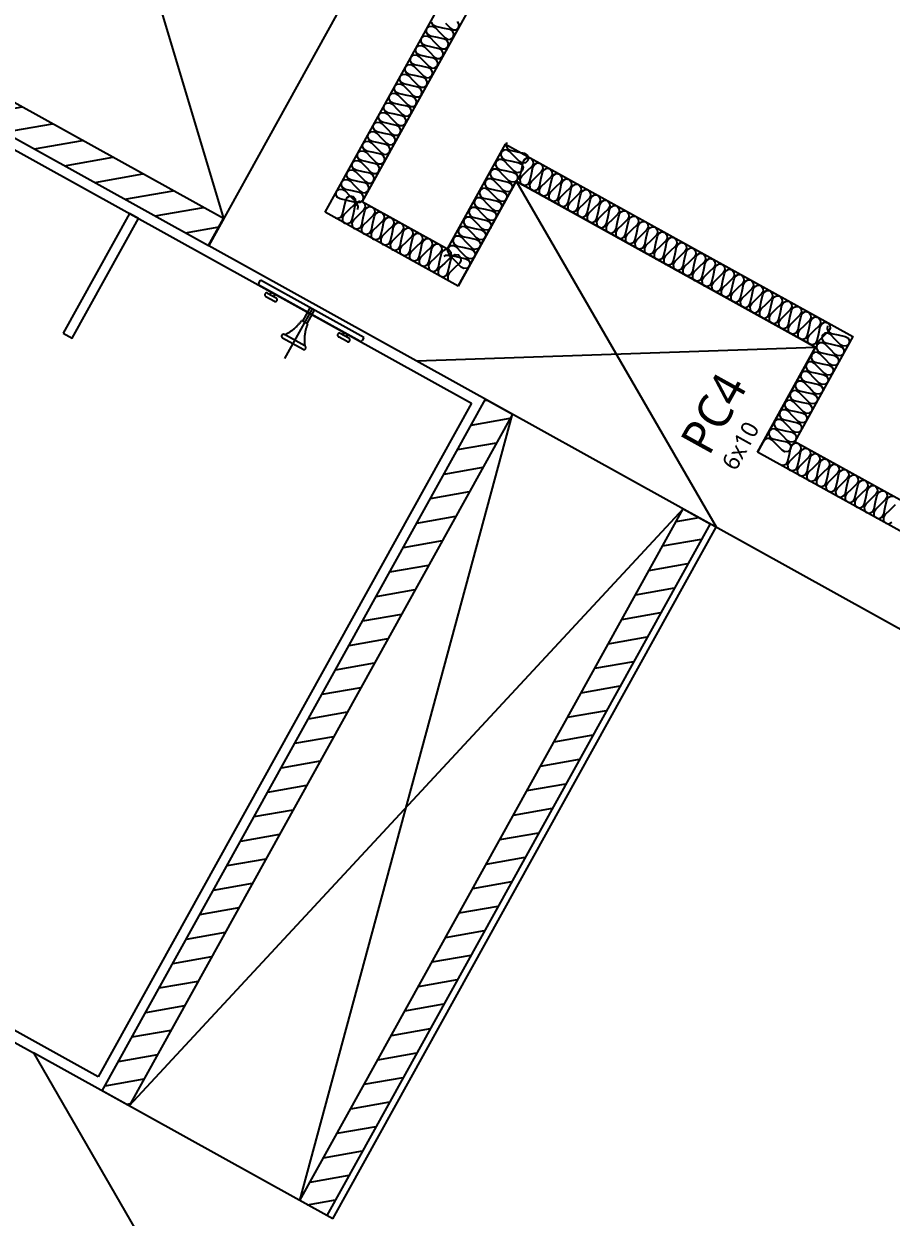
# Model space of a CAD drawing. Header units: millimetres. Extents: x -21000 to 567700, y 435000 to 850800.
# Drawn here: x 278795 to 281329, y 610499 to 613984 of the extents above; entities that cross this region are included whole.
import ezdxf
from ezdxf.xclip import XClip

# ---------------------------------------------------------------- set-up
doc = ezdxf.new("R2010")
doc.units = ezdxf.units.MM
doc.header["$LTSCALE"] = 700
doc.header["$XCLIPFRAME"] = 2
for name, pattern in [('AB_Pbase$0$12$0$HIDDEN', [0.375, 0.25, -0.125]), ('AB_Pbase$0$HID', [2.3, 1.5, -0.8]), ('AB_Pbase$0$HIDDEN1', [0.375, 0.25, -0.125]), ('AB_Pbase$0$PHANTOM2', [1.25, 0.625, -0.125, 0.125, -0.125, 0.125, -0.125])]:
    doc.linetypes.add(name, pattern=pattern)
doc.layers.get('0').update_dxf_attribs({"color": 2})
for name, color, linetype in [('AB_Pbase$0$01-F-사우나 시설', 6, 'AB_Pbase$0$12$0$HIDDEN'), ('AB_Pbase$0$FIN', 6, 'Continuous'), ('AB_Pbase$0$HAT-BR', 5, 'Continuous'), ('AB_Pbase$0$I-EWAI_FL_WALL', 3, 'Continuous'), ('AB_Pbase$0$INS', 8, 'Continuous'), ('AB_Pbase$0$void', 1, 'AB_Pbase$0$HID'), ('AB_Pbase$0$WAL', 3, 'Continuous')]:
    doc.layers.add(name, color=color, linetype=linetype)
doc.layers.add('AB_Pbase$0$CON-106-B2F$0$DEFPOINT', color=247, linetype='Continuous', plot=False)
doc.styles.add('AB_Pbase$0$CON-106-B2F$0$맑은고딕', font='malgun.ttf')

# ---------------------------------------------------------------- blocks, each defined once
blk = doc.blocks.new('AB_Pbase$0$WRE')
at = {"layer": 'AB_Pbase$0$01-F-사우나 시설', "color": 5, "linetype": 'AB_Pbase$0$HIDDEN1', "ltscale": 100}
for p, q in [((9430, 4911.3), (9430, 5246.3)), ((9435, 5251.3), (9445, 5251.3)), ((9445, 4906.3), (9445, 5251.3)), ((9411, 5214.8), (9411, 5185.8)), ((9422, 5214.8), (9422, 5185.8)), ((9422, 5206.3), (9430, 5206.3)), ((9422, 5194.3), (9430, 5194.3)), ((9329, 5112.8), (9329, 5044.8)), ((9340, 5044.8), (9340, 5112.8)), ((9400, 5068.8), (9400, 5088.8)), ((9445, 5085.8), (9400, 5085.8)), ((9445, 5071.8), (9400, 5071.8)), ((9411, 4942.8), (9411, 4971.8)), ((9422, 4942.8), (9422, 4971.8)), ((9422, 4963.3), (9430, 4963.3)), ((9422, 4951.3), (9430, 4951.3)), ((9445, 4906.3), (9435, 4906.3))]:
    blk.add_line(p, q, dxfattribs=at)
at = {"layer": 'AB_Pbase$0$01-F-사우나 시설', "color": 1, "linetype": 'AB_Pbase$0$PHANTOM2', "ltscale": 2}
blk.add_line((9445, 5078.8), (9279, 5078.8), dxfattribs=at)
at = {"layer": 'AB_Pbase$0$01-F-사우나 시설', "color": 5, "linetype": 'AB_Pbase$0$HIDDEN1', "ltscale": 100}
for centre, radius, start, end in [((9435, 5246.3), 5, 90, 180), ((9416.5, 5214.8), 5.5, 0, 180), ((9416.5, 5185.8), 5.5, 180, 0), ((9334.5, 5113.3), 5.52, 355.0231, 184.9769), ((9414.1, 5211.2), 123.2, 232.9889, 263.4083), ((9414.1, 4946.5), 123.2, 96.5917, 127.0111), ((9334.5, 5044.3), 5.52, 175.0231, 4.9769), ((9416.5, 4971.8), 5.5, 0, 180), ((9416.5, 4942.8), 5.5, 180, 0), ((9435, 4911.3), 5, 180, 270)]:
    blk.add_arc(centre, radius, start, end, dxfattribs=at)
blk = doc.blocks.new('AB_Pbase$0$CON-106-B2F')
for p, q in [((-11000, -8890), (-11000, -10920)), ((-7245, -10225), (-8690, -10225)), ((-8690, -10225), (-8690, -14480)), ((-8440, -10920), (-8440, -10475)), ((-8440, -10475), (-6995, -10475)), ((-11000, -11920), (-11000, -10920)), ((-8090, -10920), (-8440, -10920)), ((-8090, -11920), (-8090, -10920)), ((-8440, -14230), (-8440, -11920)), ((-8440, -11920), (-8090, -11920))]:
    blk.add_line(p, q)
at = {"layer": 'AB_Pbase$0$CON-106-B2F$0$DEFPOINT', "color": 190}
for p, q in [((-11000, -10920), (-11600, -11920)), ((-8690, -10920), (-8090, -11920)), ((-8090, -10920), (-8690, -11920))]:
    blk.add_line(p, q, dxfattribs=at)
at = {"layer": 'AB_Pbase$0$CON-106-B2F$0$DEFPOINT', "color": 6, "style": 'AB_Pbase$0$CON-106-B2F$0$맑은고딕'}
for s, height, p in [('PC4', 100, (-8521, -11802.6)), ('6x10', 50, (-8521, -11892.1))]:
    blk.add_text(s, height=height, rotation=360, dxfattribs=at).set_placement(p)
blk = doc.blocks.new('AB_Pbase$0$CON-106-B1F')
blk.add_blockref('AB_Pbase$0$CON-106-B2F', (0, 0))
blk = doc.blocks.new('AB_Pbase$0$지하1층 동골조')
at = {"rotation": 60.99999813646934}
blk.add_blockref('AB_Pbase$0$CON-106-B1F', (127660.4, -14071), dxfattribs=at)
blk = doc.blocks.new('AB_Pbase')
at = {"layer": 'AB_Pbase$0$HAT-BR'}
h = blk.add_hatch(dxfattribs=at)
h.set_pattern_fill('ANSI31', color=256, scale=20, angle=145)
h.paths.add_polyline_path([(235929.4, 604527.6), (236063.8, 604661.9), (238153, 602571.6), (240063.6, 606018.4), (240229.8, 605926.3), (238280.5, 602409.7), (237010.4, 601140.3), (237826.9, 600323.4), (237692.5, 600189.1), (236741.7, 601140.4), (238029, 602427)])
h.paths.add_polyline_path([(238632.8, 599517.1), (232550.1, 593437.5), (232684.4, 593303.2), (238767.1, 599382.7)])
h.paths.add_polyline_path([(239573, 598576.4), (244422.5, 593724.3), (238339.7, 587644.8), (238205.4, 587779.2), (244153.8, 593724.4), (239438.6, 598442)])
h.paths.add_polyline_path([(253366.3, 576146.8), (254890.9, 574621.3), (254756.5, 574487), (253231.9, 576012.5)], flags=17)
h.paths.add_polyline_path([(246954.3, 581883.1), (245525.6, 580455.2), (245391.3, 580589.5), (246820, 582017.5)])
h.paths.add_polyline_path([(247173.6, 582371), (252407.6, 587602.2), (252541.9, 587467.8), (247308, 582236.6)])
h.paths.add_polyline_path([(260580.1, 582120.7), (261142.4, 583135.1), (260976.2, 583227.2), (260414, 582212.8)], flags=17)
h.paths.add_polyline_path([(263886.9, 576046.1), (264234.4, 575698.5), (264194.3, 575658.4), (265114.4, 575148.5), (265206.5, 575314.6)])
edge = h.paths.add_edge_path()
edge.add_line((263638.9, 581842.7), (261303.6, 583137.2))
edge.add_line((261303.6, 583137.2), (261395.8, 583303.3))
edge.add_line((261395.8, 583303.3), (265930.7, 580789.6))
edge.add_line((265930.7, 580789.6), (269809.1, 587786.6))
edge.add_line((269809.1, 587786.6), (269975.3, 587694.4))
edge.add_line((269975.3, 587694.4), (266096.8, 580697.5))
edge.add_line((266096.8, 580697.5), (266534.1, 580455.1))
edge.add_line((266534.1, 580455.1), (266442, 580288.9))
edge.add_line((266442, 580288.9), (263805.1, 581750.6))
edge.add_line((263638.9, 581842.7), (262485.1, 579761.3))
edge.add_line((263805.1, 581750.6), (261405.4, 577421.6))
edge.add_line((262393, 579595.1), (259935.3, 580957.4))
edge.add_line((262485.1, 579761.3), (259861.3, 581215.7))
edge.add_line((262393, 579595.1), (261239.3, 577513.7))
edge.add_line((259861.3, 581215.7), (259168.1, 579965.2))
edge.add_line((259334.3, 579873.1), (259168.1, 579965.2))
edge.add_line((259935.3, 580957.4), (259334.3, 579873.1))
edge.add_line((261239.3, 577513.7), (258615.4, 578968.1))
edge.add_line((258615.4, 578968.1), (258523.3, 578802))
edge.add_line((258523.3, 578802), (263739.4, 575910.6))
edge.add_line((263739.4, 575910.6), (263879.2, 576050.4))
edge.add_line((263879.2, 576050.4), (261405.4, 577421.6))
edge = h.paths.add_edge_path()
edge.add_line((273761.7, 610263.5), (273411.9, 610457.4))
edge.add_line((273411.9, 610457.4), (273281, 610221.2))
edge.add_line((273281, 610221.2), (271837.9, 611021.2))
edge.add_line((271837.9, 611021.2), (270579.8, 608751.5))
edge.add_line((270579.8, 608751.5), (267899.1, 610237.5))
edge.add_line((267899.1, 610237.5), (268345.1, 611042.1))
edge.add_line((268345.1, 611042.1), (267907.8, 611284.5))
edge.add_line((267907.8, 611284.5), (267461.8, 610479.9))
edge.add_line((267461.8, 610479.9), (264676.1, 612024))
edge.add_line((264676.1, 612024), (266867.4, 615977.3))
edge.add_line((266867.4, 615977.3), (266701.3, 616069.4))
edge.add_line((266701.3, 616069.4), (265295.3, 613533))
edge.add_line((265295.3, 613533), (264945.5, 613726.9))
edge.add_line((264945.5, 613726.9), (264853.4, 613560.7))
edge.add_line((264853.4, 613560.7), (265203.2, 613366.8))
edge.add_line((265203.2, 613366.8), (264417.8, 611949.9))
edge.add_line((264417.8, 611949.9), (276229.5, 605402.6))
edge.add_line((276229.5, 605402.6), (278088.8, 608756.8))
edge.add_line((278088.8, 608756.8), (278565.5, 608492.5))
edge.add_line((278565.5, 608492.5), (278798.2, 608912.4))
edge.add_line((278798.2, 608912.4), (278719.4, 608956))
edge.add_line((278719.4, 608956), (278578.9, 608702.3))
edge.add_line((278578.9, 608702.3), (278093.4, 608971.4))
edge.add_line((278093.4, 608971.4), (278825.5, 610292.1))
edge.add_line((278825.5, 610292.1), (278746.8, 610335.7))
edge.add_line((278746.8, 610335.7), (278092.3, 609155))
edge.add_line((278092.3, 609155), (277414.5, 609530.7))
edge.add_line((277414.5, 609530.7), (277370.8, 609452))
edge.add_line((277370.8, 609452), (278048.7, 609076.3))
edge.add_line((278048.7, 609076.3), (276155.5, 605660.9))
edge.add_line((276155.5, 605660.9), (275027.2, 606286.3))
edge.add_line((275027.2, 606286.3), (275473.2, 607090.9))
edge.add_line((275473.2, 607090.9), (275394.5, 607134.6))
edge.add_line((275394.5, 607134.6), (274948.5, 606329.9))
edge.add_line((274948.5, 606329.9), (274668.6, 606485.1))
edge.add_line((274668.6, 606485.1), (275114.6, 607289.7))
edge.add_line((275114.6, 607289.7), (275035.9, 607333.3))
edge.add_line((275035.9, 607333.3), (274589.9, 606528.7))
edge.add_line((274589.9, 606528.7), (270746, 608659.4))
edge.add_line((270746, 608659.4), (271911.9, 610762.9))
edge.add_line((271911.9, 610762.9), (273538.7, 609861.1))
edge.add_line((273538.7, 609861.1), (273766.6, 610272.2))
h.paths.add_polyline_path([(249823.9, 630123.9), (248214.6, 631015.9), (248122.5, 630849.7), (249731.8, 629957.7)])
h.paths.add_polyline_path([(264448.6, 621462.8), (264706.6, 621319.7), (264798.7, 621485.9), (263959.1, 621951.3), (263866.9, 621785.1), (264282.4, 621554.9), (263271.6, 619731.3), (263437.7, 619639.2)])
h.paths.add_polyline_path([(269499.6, 619034.5), (268660, 619499.9), (268567.9, 619333.7), (269048.9, 619067.1), (267972.6, 617125.4), (268138.8, 617033.3), (269215.1, 618975), (269407.5, 618868.3)])
h.paths.add_polyline_path([(278950.9, 618872.1), (277573.4, 619635.6), (275440.2, 615787.3), (272265.3, 617547.2), (272173.2, 617381), (274499.7, 616091.4), (273527.6, 614337.8), (273693.8, 614245.7), (274665.9, 615999.3), (276004, 615257.5), (276166.4, 615550.5), (275676.7, 615822), (277647.4, 619377.4), (278858.8, 618705.9)])
h.paths.add_polyline_path([(271683.5, 616497.6), (271517.4, 616589.7), (270492, 614739.9), (270658.2, 614647.8)])
h.paths.add_polyline_path([(266121, 619581), (265095.6, 617731.2), (264929.4, 617823.3), (265954.8, 619673.1)])
h.paths.add_polyline_path([(264405.1, 617124.9), (264497.2, 617291.1), (264296.1, 617402.6), (264203.9, 617236.4)])
edge = h.paths.add_edge_path()
edge.add_line((261140, 623342.4), (261232.1, 623508.6))
edge.add_line((261232.1, 623508.6), (257484.4, 625586))
edge.add_line((257484.4, 625586), (257392.3, 625419.8))
edge.add_line((257392.3, 625419.8), (258756.7, 624663.5))
edge.add_line((258756.7, 624663.5), (257030.8, 621549.9))
edge.add_line((257030.8, 621549.9), (255666.4, 622306.2))
edge.add_line((255666.4, 622306.2), (255622.7, 622227.5))
edge.add_line((255622.7, 622227.5), (256987.1, 621471.2))
edge.add_line((256987.1, 621471.2), (256735, 621016.4))
edge.add_line((256735, 621016.4), (256813.8, 620972.7))
edge.add_line((256813.8, 620972.7), (258835.4, 624619.9))
edge.add_line((258835.4, 624619.9), (261140, 623342.4))
h.paths.add_polyline_path([(252295.3, 623557.4), (252251.7, 623478.7), (252800.5, 623174.5), (252844.1, 623253.2)], flags=17)
h.paths.add_polyline_path([(278024, 614023.5), (278741.6, 615317.9), (277798.7, 613617.1), (277877.5, 613573.4), (278119.7, 614010.5), (279335.4, 613336.6), (279379.1, 613415.3), (278163.4, 614089.2), (278820.3, 615274.3), (278741.6, 615317.9)])
h.paths.add_polyline_path([(276999.8, 611990.1), (277047.9, 611963.4), (276926.7, 611744.8), (276799.9, 611815.1), (277163.5, 612471), (277242.2, 612427.4)], flags=17)
h.paths.add_polyline_path([(275349.5, 612653.4), (275456.1, 612845.8), (275766.5, 612673.7), (275659.8, 612481.3)], flags=17)
h.paths.add_polyline_path([(274915.1, 612859.8), (274748.9, 612952), (274506.5, 612514.6), (274672.7, 612422.5)], flags=17)
h.paths.add_polyline_path([(279024.5, 610867.8), (280144.5, 612888.1), (280223.2, 612844.5), (279103.3, 610824.1)])
h.paths.add_polyline_path([(279601.8, 610547.8), (280721.7, 612568.2), (280800.4, 612524.5), (279680.5, 610504.2)])
edge = h.paths.add_edge_path()
edge.add_line((268115.9, 579441.1), (268710.6, 579111.4))
edge.add_line((268710.6, 579111.4), (268676.7, 579050.2))
edge.add_line((268676.7, 579050.2), (271436.1, 577520.6))
edge.add_line((271436.1, 577520.6), (271470, 577581.9))
edge.add_line((271470, 577581.9), (271528.2, 577686.8))
edge.add_line((271528.2, 577686.8), (268174.1, 579546.1))
edge.add_line((268174.1, 579546.1), (268115.9, 579441.1))
h.paths.add_polyline_path([(252546, 576288.4), (251117.3, 574860.5), (254615.6, 571360.4), (257807.1, 577118), (257640.9, 577210.2), (255736.8, 573775), (255682.7, 573829.2), (255548.3, 573694.9), (255641, 573602.1), (254521.2, 571582.1), (251315.3, 574789.7), (252680.4, 576154.1)])
h.paths.add_polyline_path([(254748.7, 622094.5), (254457.8, 621569.8), (254624, 621477.7), (254914.9, 622002.4)], flags=17)
h.paths.add_polyline_path([(260390.1, 620339.5), (260224, 620431.6), (261377.8, 622513.2), (261544, 622421.1)])
h.paths.add_polyline_path([(246694.2, 601788.4), (244262.8, 603136.2), (244354.9, 603302.4), (246786.3, 601954.6)])
h.paths.add_polyline_path([(264513.8, 616681.6), (263362.4, 614604.4), (263948.4, 614279.6), (263856.3, 614113.4), (262500.6, 614864.9), (262592.7, 615031.1), (263196.2, 614696.5), (264347.6, 616773.8)])
h.paths.add_polyline_path([(251505.8, 616203), (251413.7, 616036.9), (267384.3, 607184.2), (267476.4, 607350.4)])
h.paths.add_polyline_path([(271057.7, 605148), (274188.8, 603412.4), (272429, 600237.5), (270189.9, 601478.7), (270097.8, 601312.5), (274624, 598803.6), (274716.1, 598969.8), (272595.1, 600145.4), (274355, 603320.3), (277464.3, 601596.8), (270405.5, 588862.3), (265870.5, 591376.1), (265778.4, 591209.9), (270479.5, 588604), (277722.6, 601670.9), (271149.8, 605314.2)])
h.paths.add_polyline_path([(255481.8, 630440.5), (255389.7, 630274.4), (255792, 630051.4), (254296.4, 627353.1), (254375.1, 627309.5), (255870.8, 630007.7), (258726.4, 628424.8), (257230.8, 625726.6), (257396.9, 625634.5), (258984.7, 628498.9)])
h.paths.add_polyline_path([(252754.7, 624571.9), (253714.6, 626303.6), (253793.4, 626260), (252833.4, 624528.2)])
h.paths.add_polyline_path([(271454, 617733.9), (271546.1, 617900.1), (271143.9, 618123.1), (271051.8, 617956.9)])
h.paths.add_polyline_path([(274129.6, 612597.8), (274173.2, 612676.5), (272975, 613340.7), (272679.2, 612807.2), (272845.4, 612715.1), (273097.5, 613169.9)], flags=17)
h.paths.add_polyline_path([(261119, 615848), (261285.2, 615755.9), (262691.1, 618292.3), (262525, 618384.4)])
h.paths.add_polyline_path([(261302.7, 615746.2), (261210.6, 615580), (261503.6, 615417.6), (261595.7, 615583.7)], flags=17)
h.paths.add_polyline_path([(260779.6, 615235.7), (260945.8, 615143.6), (260407.7, 614172.8), (247559.5, 621294.6), (247428.3, 621367.4), (245110.6, 622652.1), (245202.7, 622818.3), (246042.3, 622352.9), (246488.4, 623157.5), (246654.5, 623065.4), (246208.5, 622260.8), (248062.7, 621233), (249400.8, 623646.9), (248952.5, 623895.4), (248996.2, 623974.1), (249984.5, 623426.3), (249940.9, 623347.5), (249479.5, 623603.3), (248141.4, 621189.3), (250017.5, 620149.4), (251359.6, 622570.7), (250948.5, 622798.5), (250988.1, 622869.9), (251939.3, 622342.7), (251895.6, 622264), (251434.3, 622519.7), (250096.2, 620105.8), (252811.9, 618600.4), (253257.9, 619405.1), (253336.6, 619361.5), (252890.6, 618556.8), (253257.9, 618353.2), (254159.7, 619980), (253792.3, 620183.6), (253676, 619973.7), (253597.3, 620017.3), (253905.1, 620572.7), (254071.3, 620480.6), (253971.9, 620301.3), (254627.9, 619937.7), (254535.8, 619771.5), (254238.4, 619936.4), (253336.7, 618309.6), (254613.6, 617601.7), (255607.5, 619394.7), (255773.6, 619302.6), (254779.8, 617509.6), (260333.6, 614431.1)])
h.paths.add_polyline_path([(251257.3, 624727.3), (251091.2, 624819.4), (250887.5, 624452.1), (248071, 626013.3), (247978.9, 625847.1), (247979.1, 625847), (246827.7, 623769.8), (246993.9, 623677.6), (248145.3, 625754.9), (251552, 623866.5), (251644.1, 624032.7), (251053.7, 624359.9)])
h.paths.add_polyline_path([(239278.8, 608614.4), (239444.9, 608522.3), (239503.1, 608627.2), (240058.5, 608319.4), (240150.6, 608485.5), (239595.2, 608793.4), (239937, 609410), (239416.6, 609698.5), (239373, 609619.7), (239727.2, 609423.4)], flags=17)
h.paths.add_polyline_path([(249096, 617321.6), (249188.1, 617487.8), (246328.1, 619073.1), (246196.9, 619145.8), (244727.6, 619960.3), (244635.4, 619794.1)])
h.paths.add_polyline_path([(244912.1, 609773.6), (245004.2, 609939.8), (238523.3, 613532.3), (235245.5, 607619), (234042, 606416.1), (235434.6, 605022.7), (235569, 605157.1), (234240, 606486.8), (235318, 607564.2), (236122.2, 609014.9), (238706.7, 607582.3), (238270.4, 606795.2), (238991.9, 606395.2), (239084, 606561.4), (238528.6, 606869.2), (239047.4, 607805.1), (238881.2, 607897.2), (238798.8, 607748.5), (238357.1, 607993.3), (239086.7, 609309.6), (239008, 609353.3), (238278.4, 608037), (236214.3, 609181.1), (238509.9, 613322.4), (242795.5, 610946.9), (241038.1, 607776.4), (241204.2, 607684.3), (242961.7, 610854.8)])
h.paths.add_polyline_path([(254770.9, 631457.8), (254937, 631365.6), (255145.7, 631742.1), (254979.5, 631834.2)])
h.paths.add_polyline_path([(254539.5, 630648.5), (254373.3, 630740.6), (254143, 630325.1), (253548.3, 630654.8), (253504.7, 630576.1), (254099.4, 630246.4), (253042.5, 628339.7), (251765.6, 629047.6), (252822.5, 630954.2), (252848.7, 630939.7), (252892.3, 631018.4), (252787.4, 631076.6), (251686.9, 629091.2), (250436.1, 629784.5), (250344, 629618.3), (251594.7, 628925), (250494.2, 626939.6), (250599.2, 626881.5), (250642.8, 626960.2), (250616.6, 626974.7), (251673.5, 628881.4), (252950.4, 628173.6), (251893.5, 626266.9), (251298.8, 626596.6), (251255.1, 626517.9), (251849.9, 626188.2), (251488.7, 625536.6), (251654.9, 625444.5)])
blk.add_lwpolyline([(280064.5, 613218.3), (280234.2, 613524.4), (281108.8, 613039.6), (280939.1, 612733.5)])
at = {"layer": 'AB_Pbase$0$FIN'}
for p, q in [((280484.6, 614729.1), (279784.1, 613465.2)), ((278131.4, 613969.7), (280103.7, 612876.4)), ((279784.1, 613465.2), (280033.3, 613327.1)), ((280103.7, 612876.5), (279012.9, 610908.6)), ((281047.9, 612764.7), (282998.3, 611683.5)), ((279698, 610494.5), (280817.9, 612514.8)), ((279012.9, 610908.6), (277040.6, 612001.8))]:
    blk.add_line(p, q, dxfattribs=at)
blk.add_lwpolyline([(280033.3, 613327.1), (280203, 613633.2), (281217.6, 613070.8), (281047.9, 612764.7)], dxfattribs=at)
at = {"layer": 'AB_Pbase$0$I-EWAI_FL_WALL', "color": 7}
blk.add_lwpolyline([(278910.5, 613080.5), (278936.7, 613065.9), (279130.7, 613415.8), (279104.4, 613430.3)], close=True, dxfattribs=at)
at = {"layer": 'AB_Pbase$0$INS'}
for points in [[(279771, 613441.6), (279772.4, 613450.9), (279768.1, 613459.6), (279760.5, 613463.9), (279740, 613468.3), (279719.6, 613472.8), (279712, 613477.1), (279707.3, 613485.1), (279708.7, 613494.4), (279715.8, 613500.5), (279725.5, 613501.6), (279733.2, 613497.3), (279747.8, 613482.3), (279762.4, 613467.4), (279770.1, 613463.1), (279779.4, 613463.5), (279786.5, 613469.6), (279787.9, 613478.8), (279783.7, 613487.6), (279776, 613491.9), (279755.6, 613496.3), (279735.2, 613500.8), (279727.5, 613505.1), (279722.8, 613513.1), (279724.3, 613522.4), (279731.3, 613528.5), (279741, 613529.5), (279748.7, 613525.3), (279763.3, 613510.3), (279777.9, 613495.4), (279785.6, 613491.1), (279794.9, 613491.4), (279802, 613497.6), (279803.5, 613506.8), (279799.2, 613515.6), (279791.5, 613519.9), (279771.1, 613524.3), (279750.7, 613528.8), (279743, 613533), (279738.3, 613541.1), (279739.8, 613550.4), (279746.8, 613556.5), (279756.6, 613557.5), (279764.3, 613553.3), (279778.8, 613538.3), (279793.4, 613523.4), (279801.1, 613519.1), (279810.4, 613519.4), (279817.5, 613525.6), (279819, 613534.8), (279814.7, 613543.6), (279807, 613547.9), (279786.6, 613552.3), (279766.2, 613556.8), (279758.5, 613561), (279753.8, 613569.1), (279755.3, 613578.4), (279762.4, 613584.5), (279772.1, 613585.5), (279779.8, 613581.3), (279794.3, 613566.3), (279808.9, 613551.4), (279816.6, 613547.1), (279826, 613547.4), (279833, 613553.6), (279834.5, 613562.8), (279830.2, 613571.6), (279822.5, 613575.9), (279802.1, 613580.3), (279781.7, 613584.7), (279774, 613589), (279769.3, 613597.1), (279770.8, 613606.3), (279777.9, 613612.5), (279787.6, 613613.5), (279795.3, 613609.2), (279809.9, 613594.3), (279824.4, 613579.4), (279832.1, 613575.1), (279841.5, 613575.4), (279848.5, 613581.5), (279850, 613590.8), (279845.7, 613599.6), (279838, 613603.8), (279817.6, 613608.3), (279797.2, 613612.7), (279789.5, 613617), (279784.9, 613625.1), (279786.3, 613634.3), (279793.4, 613640.5), (279803.1, 613641.5), (279810.8, 613637.2), (279825.4, 613622.3), (279840, 613607.3), (279847.7, 613603.1), (279857, 613603.4), (279864, 613609.5), (279865.5, 613618.8), (279861.2, 613627.6), (279853.5, 613631.8), (279833.1, 613636.3), (279812.7, 613640.7), (279805, 613645), (279800.4, 613653.1), (279801.8, 613662.3), (279808.9, 613668.5), (279818.6, 613669.5), (279826.3, 613665.2), (279840.9, 613650.3), (279855.5, 613635.3), (279863.2, 613631.1), (279872.5, 613631.4), (279879.6, 613637.5), (279881, 613646.8), (279876.7, 613655.5), (279869, 613659.8), (279848.6, 613664.3), (279828.2, 613668.7), (279820.5, 613673), (279815.9, 613681.1), (279817.3, 613690.3), (279824.4, 613696.4), (279834.1, 613697.5), (279841.8, 613693.2), (279856.4, 613678.3), (279871, 613663.3), (279878.7, 613659), (279888, 613659.4), (279895.1, 613665.5), (279896.5, 613674.8), (279892.3, 613683.5), (279884.6, 613687.8), (279864.2, 613692.3), (279843.8, 613696.7), (279836.1, 613701), (279831.4, 613709), (279832.9, 613718.3), (279839.9, 613724.4), (279849.6, 613725.5), (279857.3, 613721.2), (279871.9, 613706.2), (279886.5, 613691.3), (279894.2, 613687), (279903.5, 613687.4), (279910.6, 613693.5), (279912.1, 613702.7), (279907.8, 613711.5), (279900.1, 613715.8), (279879.7, 613720.2), (279859.3, 613724.7), (279851.6, 613729), (279846.9, 613737), (279848.4, 613746.3), (279855.4, 613752.4), (279865.2, 613753.4), (279872.8, 613749.2), (279887.4, 613734.2), (279902, 613719.3), (279909.7, 613715), (279919, 613715.3), (279926.1, 613721.5), (279927.6, 613730.7), (279923.3, 613739.5), (279915.6, 613743.8), (279895.2, 613748.2), (279874.8, 613752.7), (279867.1, 613756.9), (279862.4, 613765), (279863.9, 613774.3), (279871, 613780.4), (279880.7, 613781.4), (279888.4, 613777.2), (279902.9, 613762.2), (279917.5, 613747.3), (279925.2, 613743), (279934.5, 613743.3), (279941.6, 613749.5), (279943.1, 613758.7), (279938.8, 613767.5), (279931.1, 613771.8), (279910.7, 613776.2), (279890.3, 613780.7), (279882.6, 613784.9), (279877.9, 613793), (279879.4, 613802.3), (279886.5, 613808.4), (279896.2, 613809.4), (279903.9, 613805.2), (279918.5, 613790.2), (279933, 613775.3), (279940.7, 613771), (279950.1, 613771.3), (279957.1, 613777.5), (279958.6, 613786.7), (279954.3, 613795.5), (279946.6, 613799.8), (279926.2, 613804.2), (279905.8, 613808.7), (279898.1, 613812.9), (279893.4, 613821), (279894.9, 613830.2), (279902, 613836.4), (279911.7, 613837.4), (279919.4, 613833.1), (279934, 613818.2), (279948.6, 613803.3), (279956.3, 613799), (279965.6, 613799.3), (279972.6, 613805.5), (279974.1, 613814.7), (279969.8, 613823.5), (279962.1, 613827.7), (279941.7, 613832.2), (279921.3, 613836.6), (279913.6, 613840.9), (279909, 613849), (279910.4, 613858.2), (279917.5, 613864.4), (279927.2, 613865.4), (279934.9, 613861.1), (279949.5, 613846.2), (279964.1, 613831.2), (279971.8, 613827), (279981.1, 613827.3), (279988.2, 613833.4), (279989.6, 613842.7), (279985.3, 613851.5), (279977.6, 613855.7), (279957.2, 613860.2), (279936.8, 613864.6), (279929.1, 613868.9), (279924.5, 613877), (279925.9, 613886.2), (279933, 613892.4), (279942.7, 613893.4), (279950.4, 613889.1), (279965, 613874.2), (279979.6, 613859.2), (279987.3, 613855), (279996.6, 613855.3), (280003.7, 613861.4), (280005.1, 613870.7), (280000.9, 613879.5), (279993.2, 613883.7), (279972.8, 613888.2), (279952.4, 613892.6), (279944.7, 613896.9), (279940, 613905), (279941.5, 613914.2), (279948.5, 613920.4), (279958.2, 613921.4), (279965.9, 613917.1), (279980.5, 613902.2), (279995.1, 613887.2), (280002.8, 613883), (280012.1, 613883.3), (280019.2, 613889.4), (280020.7, 613898.7), (280016.4, 613907.4), (280008.7, 613911.7), (279988.3, 613916.2), (279967.9, 613920.6), (279960.2, 613924.9), (279955.5, 613932.9), (279957, 613942.2), (279964, 613948.3), (279973.7, 613949.4), (279981.4, 613945.1), (279996, 613930.1), (280010.6, 613915.2), (280018.3, 613910.9), (280027.6, 613911.3), (280034.7, 613917.4), (280036.2, 613926.7), (280031.9, 613935.4), (280024.2, 613939.7), (280003.8, 613944.1), (279983.4, 613948.6), (279975.7, 613952.9), (279971, 613960.9), (279972.5, 613970.2), (279979.6, 613976.3), (279989.3, 613977.3), (279997, 613973.1), (280011.5, 613958.1), (280026.1, 613943.2), (280033.8, 613938.9), (280043.1, 613939.2), (280050.2, 613945.4), (280051.7, 613954.6), (280047.4, 613963.4), (280039.7, 613967.7), (280019.3, 613972.1), (279998.9, 613976.6), (279991.2, 613980.8), (279986.5, 613988.9)], [(280027.1, 613986.1), (280041.6, 613971.2), (280049.3, 613966.9), (280058.7, 613967.2), (280065.7, 613973.4), (280067.2, 613982.6), (280062.9, 613991.4)], [(280205.8, 613637.5), (280204.3, 613628.2), (280208.6, 613619.5), (280216.3, 613615.2), (280236.7, 613610.7), (280257.1, 613606.3), (280264.8, 613602), (280269.5, 613594), (280268, 613584.7), (280261, 613578.6), (280251.2, 613577.5), (280243.5, 613581.8), (280229, 613596.8), (280214.4, 613611.7), (280206.7, 613616), (280197.4, 613615.6), (280190.3, 613609.5), (280188.8, 613600.3), (280193.1, 613591.5), (280200.8, 613587.2), (280221.2, 613582.8), (280241.6, 613578.3), (280249.3, 613574), (280254, 613566), (280252.5, 613556.7), (280245.4, 613550.6), (280235.7, 613549.6), (280228, 613553.8), (280213.4, 613568.8), (280198.9, 613583.7), (280191.2, 613588), (280181.8, 613587.7), (280174.8, 613581.5), (280173.3, 613572.3), (280177.6, 613563.5), (280185.3, 613559.2), (280205.7, 613554.8), (280226.1, 613550.3), (280233.8, 613546.1), (280238.5, 613538), (280237, 613528.7), (280229.9, 613522.6), (280220.2, 613521.6), (280212.5, 613525.8), (280197.9, 613540.8), (280183.4, 613555.7), (280175.7, 613560), (280166.3, 613559.7), (280159.3, 613553.5), (280157.8, 613544.3), (280162.1, 613535.5), (280169.8, 613531.2), (280190.2, 613526.8), (280210.6, 613522.3), (280218.3, 613518.1), (280222.9, 613510), (280221.5, 613500.7), (280214.4, 613494.6), (280204.7, 613493.6), (280197, 613497.8), (280182.4, 613512.8), (280167.8, 613527.7), (280160.1, 613532), (280150.8, 613531.7), (280143.8, 613525.5), (280142.3, 613516.3), (280146.6, 613507.5), (280154.3, 613503.2), (280174.7, 613498.8), (280195.1, 613494.3), (280202.8, 613490.1), (280207.4, 613482), (280206, 613472.8), (280198.9, 613466.6), (280189.2, 613465.6), (280181.5, 613469.9), (280166.9, 613484.8), (280152.3, 613499.7), (280144.6, 613504), (280135.3, 613503.7), (280128.2, 613497.5), (280126.8, 613488.3), (280131.1, 613479.5), (280138.7, 613475.3), (280159.2, 613470.8), (280179.6, 613466.4), (280187.2, 613462.1), (280191.9, 613454), (280190.5, 613444.8), (280183.4, 613438.6), (280173.7, 613437.6), (280166, 613441.9), (280151.4, 613456.8), (280136.8, 613471.8), (280129.1, 613476), (280119.8, 613475.7), (280112.7, 613469.6), (280111.3, 613460.3), (280115.5, 613451.5), (280123.2, 613447.3), (280143.6, 613442.8), (280164, 613438.4), (280171.7, 613434.1), (280176.4, 613426), (280174.9, 613416.8), (280167.9, 613410.6), (280158.2, 613409.6), (280150.5, 613413.9), (280135.9, 613428.8), (280121.3, 613443.8), (280113.6, 613448), (280104.3, 613447.7), (280097.2, 613441.6), (280095.7, 613432.3), (280100, 613423.5), (280107.7, 613419.3), (280128.1, 613414.8), (280148.5, 613410.4), (280156.2, 613406.1), (280160.9, 613398), (280159.4, 613388.8), (280152.4, 613382.6), (280142.6, 613381.6), (280134.9, 613385.9), (280120.4, 613400.8), (280105.8, 613415.8), (280098.1, 613420), (280088.8, 613419.7), (280081.7, 613413.6), (280080.2, 613404.3), (280084.5, 613395.6), (280092.2, 613391.3), (280112.6, 613386.8), (280133, 613382.4), (280140.7, 613378.1), (280145.4, 613370.1), (280143.9, 613360.8), (280136.8, 613354.7), (280127.1, 613353.6), (280119.4, 613357.9), (280104.9, 613372.9), (280090.3, 613387.8), (280082.6, 613392.1), (280073.2, 613391.7), (280066.2, 613385.6), (280064.7, 613376.3), (280069, 613367.6), (280076.7, 613363.3), (280097.1, 613358.9), (280117.5, 613354.4), (280125.2, 613350.1), (280129.9, 613342.1), (280128.4, 613332.8), (280121.3, 613326.7), (280111.6, 613325.7), (280103.9, 613329.9), (280089.3, 613344.9), (280074.8, 613359.8), (280067.1, 613364.1), (280057.7, 613363.8), (280050.7, 613357.6), (280049.2, 613348.4), (280053.5, 613339.6), (280061.2, 613335.3), (280081.6, 613330.9), (280102, 613326.4), (280109.7, 613322.2), (280114.3, 613314.1), (280112.9, 613304.8), (280105.8, 613298.7), (280096.1, 613297.7), (280088.4, 613301.9), (280073.8, 613316.9), (280059.2, 613331.8), (280051.5, 613336.1), (280042.2, 613335.8), (280035.2, 613329.6), (280033.7, 613320.4), (280038, 613311.6), (280045.7, 613307.3), (280066.1, 613302.9), (280086.5, 613298.4), (280094.2, 613294.2), (280098.8, 613286.1), (280097.4, 613276.8), (280090.3, 613270.7), (280080.6, 613269.7), (280072.9, 613273.9), (280058.3, 613288.9), (280043.7, 613303.8), (280036, 613308.1), (280026.7, 613307.8), (280022.9, 613304.4)], [(280237.8, 613530.9), (280241.5, 613532.7), (280245.8, 613540.4), (280250.3, 613560.8), (280254.7, 613581.2), (280259, 613588.9), (280267.1, 613593.6), (280276.3, 613592.1), (280282.4, 613585.1), (280283.5, 613575.3), (280279.2, 613567.7), (280264.3, 613553.1), (280249.3, 613538.5), (280245, 613530.8), (280245.4, 613521.5), (280251.5, 613514.4), (280260.8, 613512.9), (280269.5, 613517.2), (280273.8, 613524.9), (280278.2, 613545.3), (280282.7, 613565.7), (280287, 613573.4), (280295, 613578.1), (280304.3, 613576.6), (280310.4, 613569.5), (280311.5, 613559.8), (280307.2, 613552.1), (280292.2, 613537.6), (280277.3, 613523), (280273, 613515.3), (280273.4, 613506), (280279.5, 613498.9), (280288.7, 613497.4), (280297.5, 613501.7), (280301.8, 613509.4), (280306.2, 613529.8), (280310.7, 613550.2), (280315, 613557.9), (280323, 613562.6), (280332.3, 613561.1), (280338.4, 613554), (280339.4, 613544.3), (280335.2, 613536.6), (280320.2, 613522), (280305.3, 613507.5), (280301, 613499.8), (280301.3, 613490.4), (280307.5, 613483.4), (280316.7, 613481.9), (280325.5, 613486.2), (280329.8, 613493.9), (280334.2, 613514.3), (280338.7, 613534.7), (280342.9, 613542.4), (280351, 613547.1), (280360.3, 613545.6), (280366.4, 613538.5), (280367.4, 613528.8), (280363.2, 613521.1), (280348.2, 613506.5), (280333.3, 613491.9), (280329, 613484.2), (280329.3, 613474.9), (280335.5, 613467.9), (280344.7, 613466.4), (280353.5, 613470.7), (280357.8, 613478.4), (280362.2, 613498.8), (280366.7, 613519.2), (280370.9, 613526.9), (280379, 613531.5), (280388.3, 613530.1), (280394.4, 613523), (280395.4, 613513.3), (280391.2, 613505.6), (280376.2, 613491), (280361.3, 613476.4), (280357, 613468.7), (280357.3, 613459.4), (280363.5, 613452.3), (280372.7, 613450.9), (280381.5, 613455.2), (280385.8, 613462.9), (280390.2, 613483.3), (280394.6, 613503.7), (280398.9, 613511.4), (280407, 613516), (280416.2, 613514.6), (280422.4, 613507.5), (280423.4, 613497.8), (280419.1, 613490.1), (280404.2, 613475.5), (280389.3, 613460.9), (280385, 613453.2), (280385.3, 613443.9), (280391.4, 613436.8), (280400.7, 613435.4), (280409.5, 613439.6), (280413.7, 613447.3), (280418.2, 613467.7), (280422.6, 613488.1), (280426.9, 613495.8), (280435, 613500.5), (280444.2, 613499), (280450.4, 613492), (280451.4, 613482.3), (280447.1, 613474.6), (280432.2, 613460), (280417.2, 613445.4), (280413, 613437.7), (280413.3, 613428.4), (280419.4, 613421.3), (280428.7, 613419.8), (280437.5, 613424.1), (280441.7, 613431.8), (280446.2, 613452.2), (280450.6, 613472.6), (280454.9, 613480.3), (280463, 613485), (280472.2, 613483.5), (280478.4, 613476.5), (280479.4, 613466.8), (280475.1, 613459.1), (280460.2, 613444.5), (280445.2, 613429.9), (280441, 613422.2), (280441.3, 613412.9), (280447.4, 613405.8), (280456.7, 613404.3), (280465.4, 613408.6), (280469.7, 613416.3), (280474.2, 613436.7), (280478.6, 613457.1), (280482.9, 613464.8), (280491, 613469.5), (280500.2, 613468), (280506.3, 613460.9), (280507.4, 613451.2), (280503.1, 613443.5), (280488.2, 613429), (280473.2, 613414.4), (280468.9, 613406.7), (280469.3, 613397.4), (280475.4, 613390.3), (280484.7, 613388.8), (280493.4, 613393.1), (280497.7, 613400.8), (280502.2, 613421.2), (280506.6, 613441.6), (280510.9, 613449.3), (280518.9, 613454), (280528.2, 613452.5), (280534.3, 613445.4), (280535.4, 613435.7), (280531.1, 613428), (280516.1, 613413.4), (280501.2, 613398.9), (280496.9, 613391.2), (280497.3, 613381.8), (280503.4, 613374.8), (280512.6, 613373.3), (280521.4, 613377.6), (280525.7, 613385.3), (280530.1, 613405.7), (280534.6, 613426.1), (280538.9, 613433.8), (280546.9, 613438.5), (280556.2, 613437), (280562.3, 613429.9), (280563.3, 613420.2), (280559.1, 613412.5), (280544.1, 613397.9), (280529.2, 613383.3), (280524.9, 613375.6), (280525.2, 613366.3), (280531.4, 613359.3), (280540.6, 613357.8), (280549.4, 613362.1), (280553.7, 613369.8), (280558.1, 613390.2), (280562.6, 613410.6), (280566.8, 613418.3), (280574.9, 613422.9), (280584.2, 613421.5), (280590.3, 613414.4), (280591.3, 613404.7), (280587.1, 613397), (280572.1, 613382.4), (280557.2, 613367.8), (280552.9, 613360.1), (280553.2, 613350.8), (280559.4, 613343.7), (280568.6, 613342.3), (280577.4, 613346.6), (280581.7, 613354.3), (280586.1, 613374.7), (280590.6, 613395.1), (280594.8, 613402.8), (280602.9, 613407.4), (280612.2, 613406), (280618.3, 613398.9), (280619.3, 613389.2), (280615.1, 613381.5), (280600.1, 613366.9), (280585.2, 613352.3), (280580.9, 613344.6), (280581.2, 613335.3), (280587.4, 613328.2), (280596.6, 613326.8), (280605.4, 613331), (280609.7, 613338.7), (280614.1, 613359.1), (280618.6, 613379.5), (280622.8, 613387.2), (280630.9, 613391.9), (280640.1, 613390.4), (280646.3, 613383.4), (280647.3, 613373.7), (280643, 613366), (280628.1, 613351.4), (280613.2, 613336.8), (280608.9, 613329.1), (280609.2, 613319.8), (280615.4, 613312.7), (280624.6, 613311.3), (280633.4, 613315.5), (280637.6, 613323.2), (280642.1, 613343.6), (280646.5, 613364), (280650.8, 613371.7), (280658.9, 613376.4), (280668.1, 613374.9), (280674.3, 613367.9), (280675.3, 613358.2), (280671, 613350.5), (280656.1, 613335.9), (280641.1, 613321.3), (280636.9, 613313.6), (280637.2, 613304.3), (280643.3, 613297.2), (280652.6, 613295.7), (280661.4, 613300), (280665.6, 613307.7), (280670.1, 613328.1), (280674.5, 613348.5), (280678.8, 613356.2), (280686.9, 613360.9), (280696.1, 613359.4), (280702.3, 613352.4), (280703.3, 613342.6), (280699, 613334.9), (280684.1, 613320.4), (280669.1, 613305.8), (280664.9, 613298.1), (280665.2, 613288.8), (280671.3, 613281.7), (280680.6, 613280.2), (280689.4, 613284.5), (280693.6, 613292.2), (280698.1, 613312.6), (280702.5, 613333), (280706.8, 613340.7), (280714.9, 613345.4), (280724.1, 613343.9), (280730.3, 613336.8), (280731.3, 613327.1), (280727, 613319.4), (280712.1, 613304.8), (280697.1, 613290.3), (280692.9, 613282.6), (280693.2, 613273.2), (280699.3, 613266.2), (280708.6, 613264.7), (280717.3, 613269), (280721.6, 613276.7), (280726.1, 613297.1), (280730.5, 613317.5), (280734.8, 613325.2), (280742.8, 613329.9), (280752.1, 613328.4), (280758.2, 613321.3), (280759.3, 613311.6), (280755, 613303.9), (280740, 613289.3), (280725.1, 613274.7), (280720.8, 613267.1), (280721.2, 613257.7), (280727.3, 613250.7), (280736.6, 613249.2), (280745.3, 613253.5), (280749.6, 613261.2), (280754, 613281.6), (280758.5, 613302), (280762.8, 613309.7), (280770.8, 613314.3), (280780.1, 613312.9), (280786.2, 613305.8), (280787.2, 613296.1), (280783, 613288.4), (280768, 613273.8), (280753.1, 613259.2), (280748.8, 613251.5), (280749.1, 613242.2), (280755.3, 613235.1), (280764.5, 613233.7), (280773.3, 613238), (280777.6, 613245.7), (280782, 613266.1), (280786.5, 613286.5), (280790.7, 613294.2), (280798.8, 613298.8), (280808.1, 613297.4), (280814.2, 613290.3), (280815.2, 613280.6), (280811, 613272.9), (280796, 613258.3), (280781.1, 613243.7), (280776.8, 613236), (280777.1, 613226.7), (280783.3, 613219.6), (280792.5, 613218.2), (280801.3, 613222.4), (280805.6, 613230.1), (280810, 613250.5), (280814.5, 613270.9), (280818.7, 613278.6), (280826.8, 613283.3), (280836.1, 613281.8), (280842.2, 613274.8), (280843.2, 613265.1), (280839, 613257.4), (280824, 613242.8), (280809.1, 613228.2), (280804.8, 613220.5), (280805.1, 613211.2), (280811.3, 613204.1), (280820.5, 613202.7), (280829.3, 613206.9), (280833.6, 613214.6), (280838, 613235), (280842.5, 613255.4), (280846.7, 613263.1), (280854.8, 613267.8), (280864, 613266.3), (280870.2, 613259.3), (280871.2, 613249.6), (280866.9, 613241.9), (280852, 613227.3), (280837.1, 613212.7), (280832.8, 613205), (280833.1, 613195.7), (280839.3, 613188.6), (280848.5, 613187.1), (280857.3, 613191.4), (280861.5, 613199.1), (280866, 613219.5), (280870.4, 613239.9), (280874.7, 613247.6), (280882.8, 613252.3), (280892, 613250.8), (280898.2, 613243.8), (280899.2, 613234), (280894.9, 613226.3), (280880, 613211.8), (280865, 613197.2), (280860.8, 613189.5), (280861.1, 613180.2), (280867.2, 613173.1), (280876.5, 613171.6), (280885.3, 613175.9), (280889.5, 613183.6), (280894, 613204), (280898.4, 613224.4), (280902.7, 613232.1), (280910.8, 613236.8), (280920, 613235.3), (280926.2, 613228.2), (280927.2, 613218.5), (280922.9, 613210.8), (280908, 613196.2), (280893, 613181.7), (280888.8, 613174), (280889.1, 613164.6), (280895.2, 613157.6), (280904.5, 613156.1), (280913.3, 613160.4), (280917.5, 613168.1), (280922, 613188.5), (280926.4, 613208.9), (280930.7, 613216.6), (280938.8, 613221.3), (280948, 613219.8), (280954.2, 613212.7), (280955.2, 613203), (280950.9, 613195.3), (280936, 613180.7), (280921, 613166.2), (280916.8, 613158.5), (280917.1, 613149.1), (280923.2, 613142.1), (280932.5, 613140.6), (280941.2, 613144.9), (280945.5, 613152.6), (280950, 613173), (280954.4, 613193.4), (280958.7, 613201.1), (280966.7, 613205.7), (280976, 613204.3), (280982.1, 613197.2), (280983.2, 613187.5), (280978.9, 613179.8), (280964, 613165.2), (280949, 613150.6), (280944.7, 613142.9), (280945.1, 613133.6), (280951.2, 613126.6), (280960.5, 613125.1), (280969.2, 613129.4), (280973.5, 613137.1), (280977.9, 613157.5), (280982.4, 613177.9), (280986.7, 613185.6), (280994.7, 613190.2), (281004, 613188.8), (281010.1, 613181.7), (281011.1, 613172), (281006.9, 613164.3), (280991.9, 613149.7), (280977, 613135.1), (280972.7, 613127.4), (280973, 613118.1), (280979.2, 613111), (280988.4, 613109.6), (280997.2, 613113.9), (281001.5, 613121.5), (281005.9, 613142), (281010.4, 613162.4), (281014.6, 613170), (281022.7, 613174.7), (281032, 613173.3), (281038.1, 613166.2), (281039.1, 613156.5), (281034.9, 613148.8), (281019.9, 613134.2), (281005, 613119.6), (281000.7, 613111.9), (281001, 613102.6), (281007.2, 613095.5), (281016.4, 613094.1), (281025.2, 613098.3), (281029.5, 613106), (281033.9, 613126.4), (281038.4, 613146.8), (281042.6, 613154.5), (281050.7, 613159.2), (281060, 613157.7), (281066.1, 613150.7), (281067.1, 613141), (281062.9, 613133.3), (281047.9, 613118.7), (281033, 613104.1), (281028.7, 613096.4), (281029, 613087.1), (281035.2, 613080), (281044.4, 613078.5), (281053.2, 613082.8), (281057.5, 613090.5), (281061.9, 613110.9), (281066.4, 613131.3), (281070.6, 613139), (281078.7, 613143.7), (281087.9, 613142.2), (281094.1, 613135.2), (281095.1, 613125.4), (281090.8, 613117.7), (281075.9, 613103.2), (281061, 613088.6), (281056.7, 613080.9), (281057, 613071.6), (281063.2, 613064.5), (281072.4, 613063), (281081.2, 613067.3), (281085.4, 613075), (281089.9, 613095.4), (281094.3, 613115.8), (281098.6, 613123.5), (281106.7, 613128.2), (281115.9, 613126.7), (281122.1, 613119.6), (281123.1, 613109.9), (281118.8, 613102.2), (281103.9, 613087.7), (281088.9, 613073.1), (281084.7, 613065.4), (281085, 613056), (281091.1, 613049), (281100.4, 613047.5), (281109.2, 613051.8), (281113.4, 613059.5), (281117.9, 613079.9), (281122.3, 613100.3), (281126.6, 613108), (281134.7, 613112.7), (281143.9, 613111.2), (281150.1, 613104.1), (281151.1, 613094.4), (281146.8, 613086.7), (281131.9, 613072.1), (281116.9, 613057.6), (281112.7, 613049.9), (281112.8, 613046.8)], [(279704.6, 613417.8), (279713.8, 613416.4), (279722.6, 613420.6), (279726.9, 613428.3), (279731.3, 613448.7), (279735.8, 613469.1), (279740, 613476.8), (279748.1, 613481.5), (279757.3, 613480), (279763.5, 613473), (279764.5, 613463.3), (279760.2, 613455.6), (279745.3, 613441), (279730.4, 613426.4), (279726.1, 613418.7), (279726.4, 613409.4), (279732.6, 613402.3), (279741.8, 613400.8), (279750.6, 613405.1), (279754.8, 613412.8), (279759.3, 613433.2), (279763.7, 613453.6), (279768, 613461.3), (279776.1, 613466), (279785.3, 613464.5), (279791.5, 613457.5), (279792.5, 613447.7), (279788.2, 613440), (279773.3, 613425.5), (279758.3, 613410.9), (279754.1, 613403.2), (279754.4, 613393.9), (279760.5, 613386.8), (279769.8, 613385.3), (279778.6, 613389.6), (279782.8, 613397.3), (279787.3, 613417.7), (279791.7, 613438.1), (279796, 613445.8), (279804.1, 613450.5), (279813.3, 613449), (279819.5, 613441.9), (279820.5, 613432.2), (279816.2, 613424.5), (279801.3, 613409.9), (279786.3, 613395.4), (279782.1, 613387.7), (279782.4, 613378.3), (279788.5, 613371.3), (279797.8, 613369.8), (279806.6, 613374.1), (279810.8, 613381.8), (279815.3, 613402.2), (279819.7, 613422.6), (279824, 613430.3), (279832.1, 613435), (279841.3, 613433.5), (279847.5, 613426.4), (279848.5, 613416.7), (279844.2, 613409), (279829.3, 613394.4), (279814.3, 613379.8), (279810, 613372.2), (279810.4, 613362.8), (279816.5, 613355.8), (279825.8, 613354.3), (279834.5, 613358.6), (279838.8, 613366.3), (279843.3, 613386.7), (279847.7, 613407.1), (279852, 613414.8), (279860, 613419.4), (279869.3, 613418), (279875.4, 613410.9), (279876.5, 613401.2), (279872.2, 613393.5), (279857.2, 613378.9), (279842.3, 613364.3), (279838, 613356.6), (279838.4, 613347.3), (279844.5, 613340.2), (279853.8, 613338.8), (279862.5, 613343.1), (279866.8, 613350.8), (279871.2, 613371.2), (279875.7, 613391.6), (279880, 613399.3), (279888, 613403.9), (279897.3, 613402.5), (279903.4, 613395.4), (279904.4, 613385.7), (279900.2, 613378), (279885.2, 613363.4), (279870.3, 613348.8), (279866, 613341.1), (279866.3, 613331.8), (279872.5, 613324.7), (279881.7, 613323.3), (279890.5, 613327.5), (279894.8, 613335.2), (279899.2, 613355.6), (279903.7, 613376), (279907.9, 613383.7), (279916, 613388.4), (279925.3, 613386.9), (279931.4, 613379.9), (279932.4, 613370.2), (279928.2, 613362.5), (279913.2, 613347.9), (279898.3, 613333.3), (279894, 613325.6), (279894.3, 613316.3), (279900.5, 613309.2), (279909.7, 613307.8), (279918.5, 613312), (279922.8, 613319.7), (279927.2, 613340.1), (279931.7, 613360.5), (279935.9, 613368.2), (279944, 613372.9), (279953.3, 613371.4), (279959.4, 613364.4), (279960.4, 613354.7), (279956.2, 613347), (279941.2, 613332.4), (279926.3, 613317.8), (279922, 613310.1), (279922.3, 613300.8), (279928.5, 613293.7), (279937.7, 613292.2), (279946.5, 613296.5), (279950.8, 613304.2), (279955.2, 613324.6), (279959.7, 613345), (279963.9, 613352.7), (279972, 613357.4), (279981.2, 613355.9), (279987.4, 613348.9), (279988.4, 613339.1), (279984.1, 613331.4), (279969.2, 613316.9), (279954.3, 613302.3), (279950, 613294.6), (279950.3, 613285.3), (279956.5, 613278.2), (279965.7, 613276.7), (279974.5, 613281), (279978.7, 613288.7), (279983.2, 613309.1), (279987.6, 613329.5), (279991.9, 613337.2), (280000, 613341.9), (280009.2, 613340.4), (280015.4, 613333.3), (280016.4, 613323.6), (280012.1, 613315.9), (279997.2, 613301.3), (279982.2, 613286.8), (279978, 613279.1), (279978.3, 613269.7), (279984.4, 613262.7), (279993.7, 613261.2), (280002.5, 613265.5), (280006.7, 613273.2), (280011.2, 613293.6), (280015.6, 613314), (280019.9, 613321.7), (280028, 613326.4), (280037.2, 613324.9), (280043.4, 613317.8), (280044.4, 613308.1), (280040.1, 613300.4), (280025.2, 613285.8), (280010.2, 613271.3), (280006, 613263.6), (280006.3, 613254.2), (280012.4, 613247.2), (280021.7, 613245.7), (280030.5, 613250), (280034.7, 613257.7), (280039.2, 613278.1), (280043.6, 613298.5), (280047.9, 613306.2), (280056, 613310.8), (280065.2, 613309.4), (280071.4, 613302.3), (280072.4, 613292.6), (280068.1, 613284.9), (280053.2, 613270.3), (280038.2, 613255.7), (280034, 613248), (280034.3, 613238.7), (280037.6, 613234.9)], [(281143.9, 613102.5), (281142.4, 613093.2), (281146.7, 613084.4), (281154.4, 613080.2), (281174.8, 613075.7), (281195.2, 613071.3), (281202.9, 613067), (281207.6, 613058.9), (281206.1, 613049.7), (281199, 613043.5), (281189.3, 613042.5), (281181.6, 613046.8), (281167, 613061.7), (281152.4, 613076.7), (281144.7, 613080.9), (281135.4, 613080.6), (281128.4, 613074.5), (281126.9, 613065.2), (281131.2, 613056.5), (281138.9, 613052.2), (281159.3, 613047.7), (281179.7, 613043.3), (281187.4, 613039), (281192, 613030.9), (281190.6, 613021.7), (281183.5, 613015.6), (281173.8, 613014.5), (281166.1, 613018.8), (281151.5, 613033.7), (281136.9, 613048.7), (281129.2, 613053), (281119.9, 613052.6), (281112.8, 613046.5), (281111.4, 613037.2), (281115.7, 613028.5), (281123.4, 613024.2), (281143.8, 613019.8), (281164.2, 613015.3), (281171.9, 613011), (281176.5, 613003), (281175.1, 612993.7), (281168, 612987.6), (281158.3, 612986.5), (281150.6, 612990.8), (281136, 613005.8), (281121.4, 613020.7), (281113.7, 613025), (281104.4, 613024.6), (281097.3, 613018.5), (281095.9, 613009.3), (281100.1, 613000.5), (281107.8, 612996.2), (281128.2, 612991.8), (281148.6, 612987.3), (281156.3, 612983), (281161, 612975), (281159.5, 612965.7), (281152.5, 612959.6), (281142.8, 612958.6), (281135.1, 612962.8), (281120.5, 612977.8), (281105.9, 612992.7), (281098.2, 612997), (281088.9, 612996.7), (281081.8, 612990.5), (281080.4, 612981.3), (281084.6, 612972.5), (281092.3, 612968.2), (281112.7, 612963.8), (281133.1, 612959.3), (281140.8, 612955.1), (281145.5, 612947), (281144, 612937.7), (281137, 612931.6), (281127.3, 612930.6), (281119.6, 612934.8), (281105, 612949.8), (281090.4, 612964.7), (281082.7, 612969), (281073.4, 612968.7), (281066.3, 612962.5), (281064.8, 612953.3), (281069.1, 612944.5), (281076.8, 612940.2), (281097.2, 612935.8), (281117.6, 612931.3), (281125.3, 612927.1), (281130, 612919), (281128.5, 612909.7), (281121.5, 612903.6), (281111.7, 612902.6), (281104, 612906.8), (281089.5, 612921.8), (281074.9, 612936.7), (281067.2, 612941), (281057.9, 612940.7), (281050.8, 612934.5), (281049.3, 612925.3), (281053.6, 612916.5), (281061.3, 612912.2), (281081.7, 612907.8), (281102.1, 612903.4), (281109.8, 612899.1), (281114.5, 612891), (281113, 612881.8), (281105.9, 612875.6), (281096.2, 612874.6), (281088.5, 612878.9), (281073.9, 612893.8), (281059.4, 612908.7), (281051.7, 612913), (281042.3, 612912.7), (281035.3, 612906.6), (281033.8, 612897.3), (281038.1, 612888.5), (281045.8, 612884.3), (281066.2, 612879.8), (281086.6, 612875.4), (281094.3, 612871.1), (281099, 612863), (281097.5, 612853.8), (281090.4, 612847.6), (281080.7, 612846.6), (281073, 612850.9), (281058.4, 612865.8), (281043.8, 612880.8), (281036.2, 612885), (281026.8, 612884.7), (281019.8, 612878.6), (281018.3, 612869.3), (281022.6, 612860.5), (281030.3, 612856.3), (281050.7, 612851.8), (281071.1, 612847.4), (281078.8, 612843.1), (281083.4, 612835), (281082, 612825.8), (281074.9, 612819.6), (281065.2, 612818.6), (281057.5, 612822.9), (281042.9, 612837.8), (281028.3, 612852.8), (281020.6, 612857), (281011.3, 612856.7), (281004.2, 612850.6), (281002.8, 612841.3), (281007.1, 612832.6), (281014.8, 612828.3), (281035.2, 612823.8), (281055.6, 612819.4), (281063.3, 612815.1), (281067.9, 612807), (281066.5, 612797.8), (281059.4, 612791.7), (281049.7, 612790.6), (281042, 612794.9), (281027.4, 612809.8), (281012.8, 612824.8), (281005.1, 612829.1), (280995.8, 612828.7), (280988.7, 612822.6), (280987.3, 612813.3), (280991.5, 612804.6), (280999.2, 612800.3), (281019.6, 612795.8), (281040, 612791.4), (281047.7, 612787.1), (281052.4, 612779.1), (281050.9, 612769.8), (281043.9, 612763.7), (281034.2, 612762.6), (281026.5, 612766.9), (281011.9, 612781.9), (280997.3, 612796.8), (280989.6, 612801.1), (280980.3, 612800.7), (280973.2, 612794.6), (280971.8, 612785.4), (280976, 612776.6), (280983.7, 612772.3), (281004.1, 612767.9), (281024.5, 612763.4), (281032.2, 612759.1), (281036.9, 612751.1), (281035.4, 612741.8), (281028.4, 612735.7), (281018.7, 612734.7), (281011, 612738.9), (280996.4, 612753.9), (280981.8, 612768.8), (280974.1, 612773.1), (280964.8, 612772.8), (280960.9, 612769.4)], [(281009.8, 612696), (281014.8, 612695.2), (281023.6, 612699.5), (281027.9, 612707.2), (281032.3, 612727.6), (281036.8, 612748), (281041.1, 612755.7), (281049.1, 612760.3), (281058.4, 612758.9), (281064.5, 612751.8), (281065.5, 612742.1), (281061.3, 612734.4), (281046.3, 612719.8), (281031.4, 612705.2), (281027.1, 612697.5), (281027.4, 612688.2), (281033.6, 612681.1), (281042.8, 612679.7), (281051.6, 612683.9), (281055.9, 612691.6), (281060.3, 612712), (281064.8, 612732.4), (281069, 612740.1), (281077.1, 612744.8), (281086.4, 612743.3), (281092.5, 612736.3), (281093.5, 612726.6), (281089.3, 612718.9), (281074.3, 612704.3), (281059.4, 612689.7), (281055.1, 612682), (281055.4, 612672.7), (281061.6, 612665.6), (281070.8, 612664.1), (281079.6, 612668.4), (281083.9, 612676.1), (281088.3, 612696.5), (281092.8, 612716.9), (281097, 612724.6), (281105.1, 612729.3), (281114.4, 612727.8), (281120.5, 612720.8), (281121.5, 612711), (281117.3, 612703.4), (281102.3, 612688.8), (281087.4, 612674.2), (281083.1, 612666.5), (281083.4, 612657.2), (281089.6, 612650.1), (281098.8, 612648.6), (281107.6, 612652.9), (281111.9, 612660.6), (281116.3, 612681), (281120.8, 612701.4), (281125, 612709.1), (281133.1, 612713.8), (281142.3, 612712.3), (281148.5, 612705.2), (281149.5, 612695.5), (281145.2, 612687.8), (281130.3, 612673.3), (281115.4, 612658.7), (281111.1, 612651), (281111.4, 612641.7), (281117.6, 612634.6), (281126.8, 612633.1), (281135.6, 612637.4), (281139.8, 612645.1), (281144.3, 612665.5), (281148.7, 612685.9), (281153, 612693.6), (281161.1, 612698.3), (281170.3, 612696.8), (281176.5, 612689.7), (281177.5, 612680), (281173.2, 612672.3), (281158.3, 612657.7), (281143.3, 612643.2), (281139.1, 612635.5), (281139.4, 612626.1), (281145.5, 612619.1), (281154.8, 612617.6), (281163.6, 612621.9), (281167.8, 612629.6), (281172.3, 612650), (281176.7, 612670.4), (281181, 612678.1), (281189.1, 612682.8), (281198.3, 612681.3), (281204.5, 612674.2), (281205.5, 612664.5), (281201.2, 612656.8), (281186.3, 612642.2), (281171.3, 612627.6), (281167.1, 612619.9), (281167.4, 612610.6), (281173.5, 612603.6), (281182.8, 612602.1), (281191.6, 612606.4), (281195.8, 612614.1), (281200.3, 612634.5), (281204.7, 612654.9), (281209, 612662.6), (281217.1, 612667.2), (281226.3, 612665.8), (281232.5, 612658.7), (281233.5, 612649), (281229.2, 612641.3), (281214.3, 612626.7), (281199.3, 612612.1), (281195.1, 612604.4), (281195.4, 612595.1), (281201.5, 612588), (281210.8, 612586.6), (281219.5, 612590.9), (281223.8, 612598.6), (281228.3, 612619), (281232.7, 612639.4), (281237, 612647.1), (281245, 612651.7), (281254.3, 612650.3), (281260.4, 612643.2), (281261.5, 612633.5), (281257.2, 612625.8), (281242.2, 612611.2), (281227.3, 612596.6), (281223, 612588.9), (281223.4, 612579.6), (281229.5, 612572.5), (281238.8, 612571.1), (281247.5, 612575.3), (281251.8, 612583), (281256.2, 612603.4), (281260.7, 612623.8), (281265, 612631.5), (281273, 612636.2), (281282.3, 612634.7), (281288.4, 612627.7), (281289.4, 612618), (281285.2, 612610.3), (281270.2, 612595.7), (281255.3, 612581.1), (281251, 612573.4), (281251.3, 612564.1), (281257.5, 612557), (281266.7, 612555.5), (281275.5, 612559.8), (281279.8, 612567.5), (281284.2, 612587.9), (281288.7, 612608.3), (281292.9, 612616), (281301, 612620.7), (281310.3, 612619.2), (281316.4, 612612.2), (281317.4, 612602.5), (281313.2, 612594.8), (281298.2, 612580.2), (281283.3, 612565.6), (281279, 612557.9), (281279.3, 612548.6), (281285.5, 612541.5), (281294.7, 612540), (281303.5, 612544.3), (281307.8, 612552), (281312.2, 612572.4), (281316.7, 612592.8), (281320.9, 612600.5), (281329, 612605.2), (281338.3, 612603.7)], [(281341.2, 612579.2), (281326.2, 612564.7), (281311.3, 612550.1), (281307, 612542.4), (281307.3, 612533.1), (281313.5, 612526), (281322.7, 612524.5), (281331.5, 612528.8)]]:
    blk.add_lwpolyline(points, dxfattribs=at)
at = {"layer": 'AB_Pbase$0$void', "ltscale": 1500}
for p, q in [((278820.3, 615274.3), (279379.1, 613415.3)), ((279601.8, 610547.8), (280223.2, 612844.5)), ((280721.7, 612568.2), (279103.3, 610824.1))]:
    blk.add_line(p, q, dxfattribs=at)
at = {"layer": 'AB_Pbase$0$WAL'}
blk.add_lwpolyline([(278024, 614023.5), (278024, 614023.5), (278741.6, 615317.9), (277798.7, 613617.1), (277877.5, 613573.4), (278119.7, 614010.5), (279335.4, 613336.6), (279379.1, 613415.3), (278163.4, 614089.2), (278820.3, 615274.3), (278741.6, 615317.9)], close=True, dxfattribs=at)
at = {"layer": 'AB_Pbase$0$WAL', "ltscale": 0.2}
for points in [[(279024.5, 610867.8), (280144.5, 612888.1), (280223.2, 612844.5), (279103.3, 610824.1)], [(279601.8, 610547.8), (280721.7, 612568.2), (280800.4, 612524.5), (279680.5, 610504.2)]]:
    blk.add_lwpolyline(points, close=True, dxfattribs=at)
at = {"rotation": 359.9999999999994}
blk.add_blockref('AB_Pbase$0$지하1층 동골조', (146945.1, 639965.2), dxfattribs=at)
at = {"layer": 'AB_Pbase$0$01-F-사우나 시설', "linetype": 'AB_Pbase$0$PHANTOM2', "rotation": 60.99999813644301}
blk.add_blockref('AB_Pbase$0$WRE', (279500.6, 602428.9, 0), dxfattribs=at)

msp = doc.modelspace()

# ---------------------------------------------------------------- block references
ref = msp.add_blockref('AB_Pbase', (0, 0))
XClip(ref).set_block_clipping_path([(-0.000000015, 445500.0000000148), (493845.7187941075, 839949.3912975936)])

doc.saveas('drawing.dxf')
